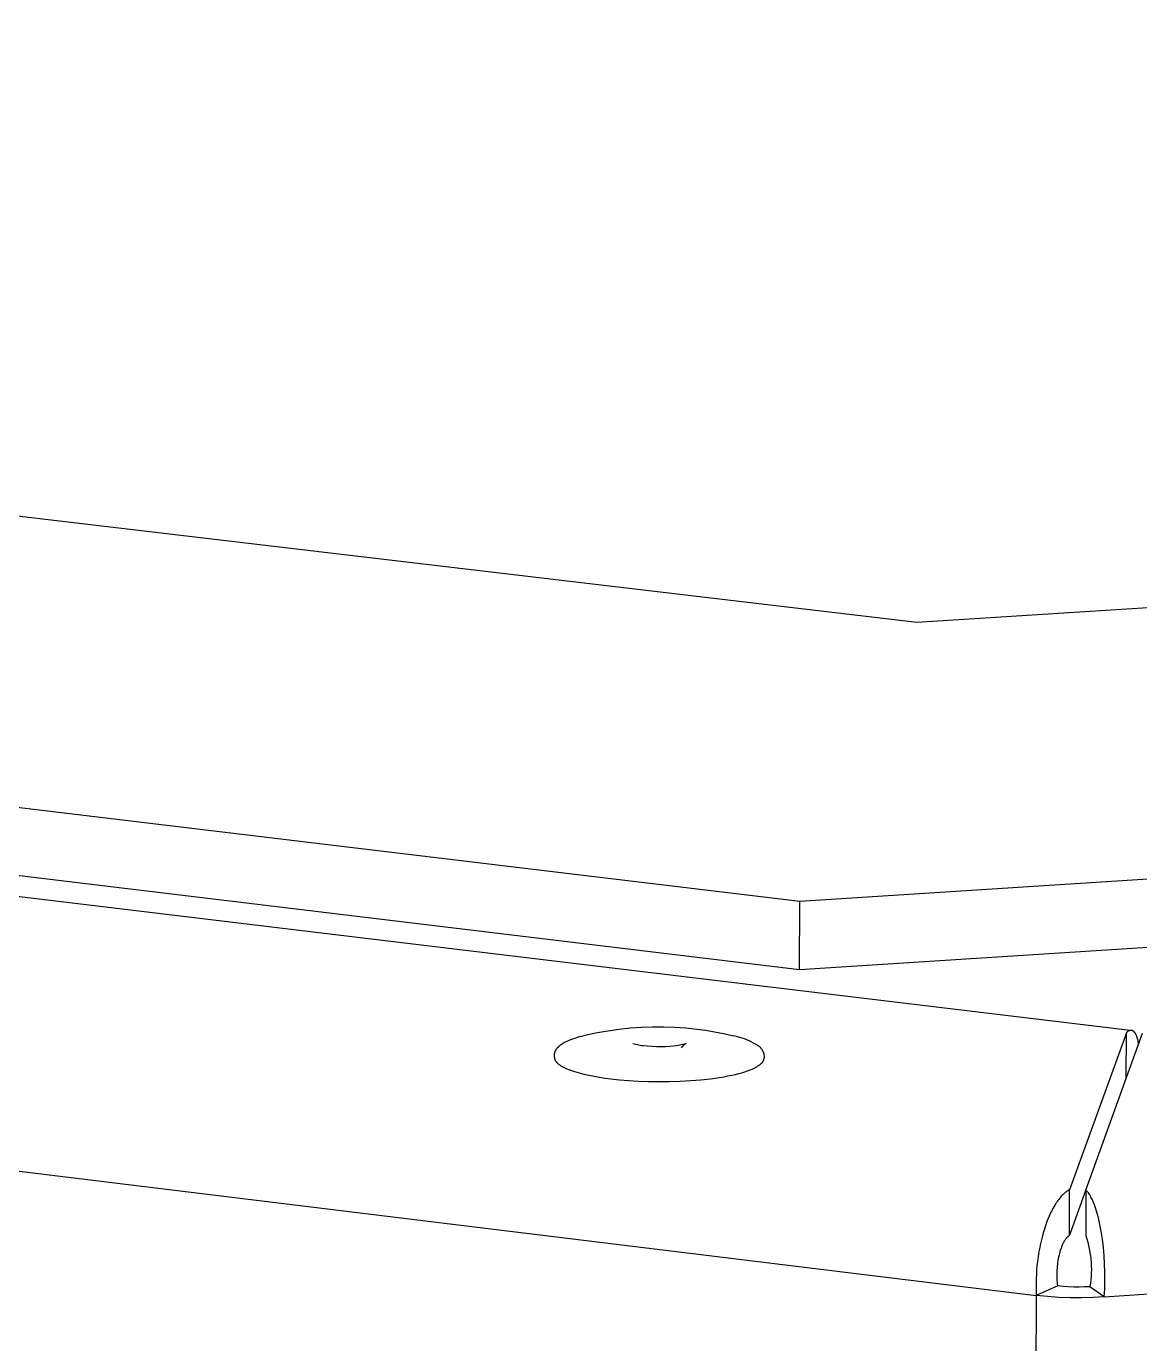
# Model space of a CAD drawing. Header units: millimetres. Extents: x 974 to 5700, y -47 to 3256.
# Drawn here: x 2558.8 to 2611.2, y 1232.4 to 1294.4 of the extents above; entities that cross this region are included whole.
import ezdxf

# ---------------------------------------------------------------- set-up
doc = ezdxf.new("R2010")
doc.units = ezdxf.units.MM
doc.header["$MEASUREMENT"] = 0
doc.layers.add('Domyslna', color=7, linetype='Continuous', true_color=0x000000)
doc.layers.add('Utwórz2D linie widoczne', color=7, linetype='Continuous', true_color=0x000000)

msp = doc.modelspace()

# ---------------------------------------------------------------- linework, layer by layer
at = {"layer": 'Domyslna'}
for p, q in [((2304.251, 1271.533), (2606.339, 1234.642)), ((2609.54, 1234.569), (2656.555, 1237.848)), ((2606.339, 1234.642), (2602.786, 456.559))]:
    msp.add_line(p, q, dxfattribs=at)
at = {"layer": 'Utwórz2D linie widoczne'}
for p, q in [((2363.475, 1294.375), (2600.719, 1266.333)), ((2595.207, 1253.191), (2317.864, 1286.457)), ((2595.195, 1249.966), (2317.909, 1283.338)), ((2332.731, 1280.619), (2610.763, 1247.123)), ((2600.719, 1266.333), (2624.511, 1267.838)), ((2662.855, 1257.528), (2595.207, 1253.191)), ((2662.828, 1254.317), (2595.195, 1249.966)), ((2595.195, 1249.966), (2595.207, 1253.191)), ((2584.941, 1246.852), (2585.047, 1246.879)), ((2585.047, 1246.879), (2585.154, 1246.903)), ((2585.154, 1246.903), (2585.666, 1247.012)), ((2585.666, 1247.012), (2586.181, 1247.103)), ((2586.181, 1247.103), (2586.699, 1247.176)), ((2586.699, 1247.176), (2587.219, 1247.231)), ((2587.219, 1247.231), (2587.741, 1247.268)), ((2587.741, 1247.268), (2588.264, 1247.287)), ((2588.264, 1247.287), (2588.787, 1247.288)), ((2588.787, 1247.288), (2589.31, 1247.27)), ((2589.31, 1247.27), (2589.832, 1247.235)), ((2589.832, 1247.235), (2590.353, 1247.181)), ((2590.353, 1247.181), (2590.774, 1247.124)), ((2590.774, 1247.124), (2591.193, 1247.055)), ((2591.193, 1247.055), (2591.611, 1246.975)), ((2591.611, 1246.975), (2592.026, 1246.883)), ((2592.026, 1246.883), (2592.139, 1246.859)), ((2610.583, 1247.009), (2607.906, 1239.62)), ((2608.676, 1239.603), (2611.347, 1246.991)), ((2610.573, 1244.874), (2610.583, 1247.009)), ((2610.592, 1247.017), (2610.583, 1247.009)), ((2610.601, 1247.026), (2610.592, 1247.017)), ((2610.611, 1247.034), (2610.601, 1247.026)), ((2610.621, 1247.043), (2610.611, 1247.034)), ((2610.631, 1247.052), (2610.621, 1247.043)), ((2610.642, 1247.06), (2610.631, 1247.052)), ((2610.653, 1247.068), (2610.642, 1247.06)), ((2610.664, 1247.076), (2610.653, 1247.068)), ((2610.67, 1247.08), (2610.664, 1247.076)), ((2610.676, 1247.084), (2610.67, 1247.08)), ((2610.682, 1247.087), (2610.676, 1247.084)), ((2610.688, 1247.091), (2610.682, 1247.087)), ((2610.694, 1247.094), (2610.688, 1247.091)), ((2610.7, 1247.097), (2610.694, 1247.094)), ((2610.706, 1247.1), (2610.7, 1247.097)), ((2610.712, 1247.103), (2610.706, 1247.1)), ((2610.719, 1247.105), (2610.712, 1247.103)), ((2610.725, 1247.108), (2610.719, 1247.105)), ((2610.731, 1247.11), (2610.725, 1247.108)), ((2610.738, 1247.112), (2610.731, 1247.11)), ((2610.744, 1247.113), (2610.738, 1247.112)), ((2610.747, 1247.114), (2610.744, 1247.113)), ((2610.75, 1247.115), (2610.747, 1247.114)), ((2610.754, 1247.116), (2610.75, 1247.115)), ((2610.757, 1247.116), (2610.754, 1247.116)), ((2610.76, 1247.117), (2610.757, 1247.116)), ((2610.763, 1247.117), (2610.76, 1247.117)), ((2610.766, 1247.118), (2610.763, 1247.117)), ((2610.769, 1247.118), (2610.766, 1247.118)), ((2610.772, 1247.118), (2610.769, 1247.118)), ((2610.775, 1247.118), (2610.772, 1247.118)), ((2610.78, 1247.119), (2610.775, 1247.118)), ((2610.786, 1247.119), (2610.78, 1247.119)), ((2610.792, 1247.119), (2610.786, 1247.119)), ((2610.797, 1247.118), (2610.792, 1247.119)), ((2610.803, 1247.118), (2610.797, 1247.118)), ((2610.809, 1247.117), (2610.803, 1247.118)), ((2610.814, 1247.116), (2610.809, 1247.117)), ((2610.82, 1247.115), (2610.814, 1247.116)), ((2610.826, 1247.114), (2610.82, 1247.115)), ((2610.831, 1247.113), (2610.826, 1247.114)), ((2610.837, 1247.111), (2610.831, 1247.113)), ((2610.842, 1247.11), (2610.837, 1247.111)), ((2610.848, 1247.108), (2610.842, 1247.11)), ((2610.853, 1247.106), (2610.848, 1247.108)), ((2610.859, 1247.104), (2610.853, 1247.106)), ((2610.864, 1247.102), (2610.859, 1247.104)), ((2610.87, 1247.099), (2610.864, 1247.102)), ((2610.875, 1247.097), (2610.87, 1247.099)), ((2610.88, 1247.094), (2610.875, 1247.097)), ((2610.885, 1247.091), (2610.88, 1247.094)), ((2610.891, 1247.088), (2610.885, 1247.091)), ((2610.896, 1247.085), (2610.891, 1247.088)), ((2610.901, 1247.082), (2610.896, 1247.085)), ((2610.906, 1247.079), (2610.901, 1247.082)), ((2610.911, 1247.076), (2610.906, 1247.079)), ((2610.915, 1247.072), (2610.911, 1247.076)), ((2610.92, 1247.069), (2610.915, 1247.072)), ((2610.925, 1247.065), (2610.92, 1247.069)), ((2610.929, 1247.061), (2610.925, 1247.065)), ((2610.934, 1247.058), (2610.929, 1247.061)), ((2610.94, 1247.052), (2610.934, 1247.058)), ((2610.946, 1247.047), (2610.94, 1247.052)), ((2610.951, 1247.041), (2610.946, 1247.047)), ((2610.957, 1247.036), (2610.951, 1247.041)), ((2610.962, 1247.03), (2610.957, 1247.036)), ((2610.967, 1247.024), (2610.962, 1247.03)), ((2610.972, 1247.018), (2610.967, 1247.024)), ((2610.977, 1247.012), (2610.972, 1247.018)), ((2610.982, 1247.005), (2610.977, 1247.012)), ((2610.987, 1246.999), (2610.982, 1247.005)), ((2610.991, 1246.992), (2610.987, 1246.999)), ((2610.996, 1246.986), (2610.991, 1246.992)), ((2611.005, 1246.972), (2610.996, 1246.986)), ((2611.013, 1246.958), (2611.005, 1246.972)), ((2611.02, 1246.944), (2611.013, 1246.958)), ((2611.028, 1246.93), (2611.02, 1246.944)), ((2611.035, 1246.915), (2611.028, 1246.93)), ((2611.042, 1246.901), (2611.035, 1246.915)), ((2611.054, 1246.871), (2611.042, 1246.901)), ((2611.066, 1246.841), (2611.054, 1246.871)), ((2583.744, 1246.232), (2583.752, 1246.244)), ((2583.752, 1246.244), (2583.761, 1246.256)), ((2583.761, 1246.256), (2583.77, 1246.268)), ((2583.77, 1246.268), (2583.779, 1246.279)), ((2583.779, 1246.279), (2583.788, 1246.29)), ((2583.788, 1246.29), (2583.798, 1246.302)), ((2583.798, 1246.302), (2583.808, 1246.313)), ((2583.808, 1246.313), (2583.818, 1246.323)), ((2583.818, 1246.323), (2583.828, 1246.334)), ((2583.828, 1246.334), (2583.838, 1246.345)), ((2583.838, 1246.345), (2583.849, 1246.355)), ((2583.849, 1246.355), (2583.872, 1246.375)), ((2583.872, 1246.375), (2583.895, 1246.396)), ((2583.895, 1246.396), (2583.919, 1246.415)), ((2583.919, 1246.415), (2583.945, 1246.435)), ((2583.945, 1246.435), (2583.971, 1246.454)), ((2583.971, 1246.454), (2583.998, 1246.473)), ((2583.998, 1246.473), (2584.026, 1246.491)), ((2584.026, 1246.491), (2584.055, 1246.509)), ((2584.055, 1246.509), (2584.085, 1246.526)), ((2584.085, 1246.526), (2584.116, 1246.544)), ((2584.116, 1246.544), (2584.147, 1246.561)), ((2584.147, 1246.561), (2584.18, 1246.578)), ((2584.18, 1246.578), (2584.248, 1246.61)), ((2584.248, 1246.61), (2584.319, 1246.642)), ((2584.319, 1246.642), (2584.42, 1246.683)), ((2584.42, 1246.683), (2584.523, 1246.721)), ((2584.523, 1246.721), (2584.626, 1246.757)), ((2584.626, 1246.757), (2584.73, 1246.791)), ((2584.73, 1246.791), (2584.835, 1246.823)), ((2584.835, 1246.823), (2584.941, 1246.852)), ((2587.341, 1246.504), (2587.41, 1246.483)), ((2587.41, 1246.483), (2587.479, 1246.465)), ((2587.479, 1246.465), (2587.549, 1246.449)), ((2587.549, 1246.449), (2587.619, 1246.434)), ((2587.619, 1246.434), (2587.689, 1246.422)), ((2587.689, 1246.422), (2587.76, 1246.413)), ((2587.76, 1246.413), (2587.831, 1246.405)), ((2587.831, 1246.405), (2588.04, 1246.385)), ((2588.04, 1246.385), (2588.25, 1246.371)), ((2588.25, 1246.371), (2588.459, 1246.363)), ((2588.459, 1246.363), (2588.669, 1246.362)), ((2588.669, 1246.362), (2588.879, 1246.366)), ((2588.879, 1246.366), (2589.088, 1246.377)), ((2589.088, 1246.377), (2589.243, 1246.393)), ((2589.243, 1246.393), (2589.396, 1246.413)), ((2589.396, 1246.413), (2589.549, 1246.438)), ((2589.549, 1246.438), (2589.701, 1246.467)), ((2589.7, 1246.391), (2589.613, 1246.293)), ((2589.714, 1246.404), (2589.7, 1246.391)), ((2589.701, 1246.467), (2589.853, 1246.5)), ((2589.728, 1246.417), (2589.714, 1246.404)), ((2589.742, 1246.429), (2589.728, 1246.417)), ((2589.757, 1246.441), (2589.742, 1246.429)), ((2589.772, 1246.452), (2589.757, 1246.441)), ((2589.787, 1246.463), (2589.772, 1246.452)), ((2589.803, 1246.473), (2589.787, 1246.463)), ((2589.819, 1246.483), (2589.803, 1246.473)), ((2589.836, 1246.492), (2589.819, 1246.483)), ((2589.853, 1246.5), (2589.836, 1246.492)), ((2592.139, 1246.859), (2592.252, 1246.832)), ((2592.252, 1246.832), (2592.364, 1246.802)), ((2592.364, 1246.802), (2592.475, 1246.767)), ((2592.475, 1246.767), (2592.585, 1246.729)), ((2592.585, 1246.729), (2592.693, 1246.687)), ((2592.693, 1246.687), (2592.8, 1246.641)), ((2592.8, 1246.641), (2592.905, 1246.592)), ((2592.905, 1246.592), (2593.009, 1246.539)), ((2593.009, 1246.539), (2593.11, 1246.483)), ((2593.11, 1246.483), (2593.21, 1246.423)), ((2593.21, 1246.423), (2593.229, 1246.411)), ((2593.229, 1246.411), (2593.247, 1246.399)), ((2593.247, 1246.399), (2593.265, 1246.386)), ((2593.265, 1246.386), (2593.282, 1246.373)), ((2593.282, 1246.373), (2593.299, 1246.358)), ((2593.299, 1246.358), (2593.315, 1246.344)), ((2593.315, 1246.344), (2593.331, 1246.329)), ((2593.331, 1246.329), (2593.346, 1246.313)), ((2593.346, 1246.313), (2593.361, 1246.297)), ((2593.361, 1246.297), (2593.376, 1246.28)), ((2593.376, 1246.28), (2593.389, 1246.263)), ((2593.389, 1246.263), (2593.402, 1246.245)), ((2593.402, 1246.245), (2593.415, 1246.227)), ((2611.081, 1246.801), (2611.066, 1246.841)), ((2611.095, 1246.761), (2611.081, 1246.801)), ((2611.108, 1246.721), (2611.095, 1246.761)), ((2611.114, 1246.7), (2611.108, 1246.721)), ((2611.119, 1246.68), (2611.114, 1246.7)), ((2611.126, 1246.654), (2611.119, 1246.68)), ((2611.131, 1246.628), (2611.126, 1246.654)), ((2611.142, 1246.576), (2611.131, 1246.628)), ((2611.16, 1246.472), (2611.142, 1246.576)), ((2583.651, 1245.845), (2583.652, 1245.949)), ((2583.651, 1245.845), (2583.651, 1245.84)), ((2583.651, 1245.84), (2583.651, 1245.836)), ((2583.651, 1245.836), (2583.652, 1245.831)), ((2583.652, 1245.963), (2583.653, 1245.978)), ((2583.652, 1245.949), (2583.652, 1245.963)), ((2583.652, 1245.831), (2583.652, 1245.826)), ((2583.652, 1245.826), (2583.652, 1245.821)), ((2583.652, 1245.821), (2583.653, 1245.816)), ((2583.653, 1245.978), (2583.654, 1245.993)), ((2583.653, 1245.816), (2583.653, 1245.811)), ((2583.653, 1245.811), (2583.654, 1245.806)), ((2583.654, 1245.993), (2583.656, 1246.007)), ((2583.654, 1245.806), (2583.654, 1245.801)), ((2583.654, 1245.801), (2583.655, 1245.796)), ((2583.655, 1245.796), (2583.656, 1245.792)), ((2583.656, 1246.007), (2583.658, 1246.022)), ((2583.656, 1245.792), (2583.657, 1245.787)), ((2583.657, 1245.787), (2583.658, 1245.782)), ((2583.658, 1246.022), (2583.66, 1246.036)), ((2583.658, 1245.782), (2583.659, 1245.777)), ((2583.659, 1245.777), (2583.661, 1245.772)), ((2583.66, 1246.036), (2583.663, 1246.05)), ((2583.661, 1245.772), (2583.662, 1245.767)), ((2583.662, 1245.767), (2583.664, 1245.762)), ((2583.663, 1246.05), (2583.667, 1246.064)), ((2583.664, 1245.762), (2583.665, 1245.757)), ((2583.665, 1245.757), (2583.669, 1245.747)), ((2583.667, 1246.064), (2583.67, 1246.078)), ((2583.669, 1245.747), (2583.672, 1245.737)), ((2583.67, 1246.078), (2583.674, 1246.091)), ((2583.672, 1245.737), (2583.677, 1245.728)), ((2583.674, 1246.091), (2583.679, 1246.105)), ((2583.677, 1245.728), (2583.681, 1245.718)), ((2583.679, 1246.105), (2583.684, 1246.118)), ((2583.681, 1245.718), (2583.686, 1245.708)), ((2583.684, 1246.118), (2583.689, 1246.132)), ((2583.686, 1245.708), (2583.692, 1245.698)), ((2583.689, 1246.132), (2583.695, 1246.145)), ((2583.692, 1245.698), (2583.697, 1245.688)), ((2583.695, 1246.145), (2583.701, 1246.158)), ((2583.697, 1245.688), (2583.703, 1245.679)), ((2583.701, 1246.158), (2583.707, 1246.17)), ((2583.703, 1245.679), (2583.71, 1245.669)), ((2583.707, 1246.17), (2583.714, 1246.183)), ((2583.71, 1245.669), (2583.717, 1245.659)), ((2583.714, 1246.183), (2583.721, 1246.196)), ((2583.717, 1245.659), (2583.724, 1245.649)), ((2583.721, 1246.196), (2583.729, 1246.208)), ((2583.724, 1245.649), (2583.732, 1245.639)), ((2583.729, 1246.208), (2583.736, 1246.22)), ((2583.732, 1245.639), (2583.74, 1245.629)), ((2583.736, 1246.22), (2583.744, 1246.232)), ((2583.74, 1245.629), (2583.748, 1245.62)), ((2593.415, 1246.227), (2593.427, 1246.209)), ((2593.427, 1246.209), (2593.438, 1246.19)), ((2593.438, 1246.19), (2593.448, 1246.171)), ((2593.448, 1246.171), (2593.458, 1246.151)), ((2593.448, 1245.621), (2593.454, 1245.63)), ((2593.454, 1245.63), (2593.46, 1245.638)), ((2593.458, 1246.151), (2593.468, 1246.131)), ((2593.46, 1245.638), (2593.466, 1245.647)), ((2593.466, 1245.647), (2593.471, 1245.655)), ((2593.468, 1246.131), (2593.476, 1246.111)), ((2593.471, 1245.655), (2593.477, 1245.664)), ((2593.476, 1246.111), (2593.484, 1246.09)), ((2593.477, 1245.664), (2593.481, 1245.672)), ((2593.481, 1245.672), (2593.486, 1245.681)), ((2593.484, 1246.09), (2593.491, 1246.07)), ((2593.486, 1245.681), (2593.491, 1245.689)), ((2593.491, 1246.07), (2593.498, 1246.049)), ((2593.491, 1245.689), (2593.495, 1245.698)), ((2593.495, 1245.698), (2593.498, 1245.707)), ((2593.498, 1246.049), (2593.503, 1246.027)), ((2593.498, 1245.707), (2593.502, 1245.715)), ((2593.502, 1245.715), (2593.505, 1245.724)), ((2593.503, 1246.027), (2593.508, 1246.006)), ((2593.505, 1245.724), (2593.508, 1245.733)), ((2593.508, 1246.006), (2593.513, 1245.985)), ((2593.508, 1245.733), (2593.511, 1245.741)), ((2593.511, 1245.741), (2593.513, 1245.75)), ((2593.513, 1245.985), (2593.516, 1245.963)), ((2593.513, 1245.75), (2593.515, 1245.759)), ((2593.515, 1245.759), (2593.517, 1245.768)), ((2593.516, 1245.963), (2593.519, 1245.941)), ((2593.517, 1245.768), (2593.518, 1245.776)), ((2593.518, 1245.776), (2593.519, 1245.785)), ((2593.519, 1245.941), (2593.521, 1245.919)), ((2593.519, 1245.785), (2593.52, 1245.794)), ((2593.52, 1245.794), (2593.521, 1245.803)), ((2593.521, 1245.919), (2593.521, 1245.812)), ((2593.521, 1245.803), (2593.521, 1245.812)), ((2583.748, 1245.62), (2583.757, 1245.61)), ((2583.757, 1245.61), (2583.766, 1245.6)), ((2583.766, 1245.6), (2583.776, 1245.59)), ((2583.776, 1245.59), (2583.786, 1245.581)), ((2583.786, 1245.581), (2583.796, 1245.571)), ((2583.796, 1245.571), (2583.807, 1245.561)), ((2583.807, 1245.561), (2583.818, 1245.552)), ((2583.818, 1245.552), (2583.842, 1245.532)), ((2583.842, 1245.532), (2583.866, 1245.513)), ((2583.866, 1245.513), (2583.893, 1245.494)), ((2583.893, 1245.494), (2583.921, 1245.475)), ((2583.921, 1245.475), (2583.95, 1245.456)), ((2583.95, 1245.456), (2583.981, 1245.437)), ((2583.981, 1245.437), (2584.013, 1245.419)), ((2584.013, 1245.419), (2584.047, 1245.4)), ((2584.047, 1245.4), (2584.082, 1245.382)), ((2584.082, 1245.382), (2584.118, 1245.364)), ((2584.118, 1245.364), (2584.156, 1245.346)), ((2584.156, 1245.346), (2584.236, 1245.31)), ((2584.236, 1245.31), (2584.321, 1245.276)), ((2584.321, 1245.276), (2584.41, 1245.242)), ((2584.41, 1245.242), (2584.505, 1245.209)), ((2584.505, 1245.209), (2584.604, 1245.177)), ((2584.604, 1245.177), (2584.707, 1245.145)), ((2584.707, 1245.145), (2584.814, 1245.115)), ((2584.814, 1245.115), (2585.039, 1245.058)), ((2585.039, 1245.058), (2585.276, 1245.005)), ((2585.276, 1245.005), (2585.524, 1244.957)), ((2591.821, 1244.972), (2592.001, 1245.009)), ((2592.001, 1245.009), (2592.171, 1245.047)), ((2592.171, 1245.047), (2592.33, 1245.087)), ((2592.33, 1245.087), (2592.479, 1245.127)), ((2592.479, 1245.127), (2592.617, 1245.169)), ((2592.617, 1245.169), (2592.744, 1245.212)), ((2592.744, 1245.212), (2592.86, 1245.255)), ((2592.86, 1245.255), (2592.914, 1245.277)), ((2592.914, 1245.277), (2592.966, 1245.299)), ((2592.966, 1245.299), (2593.028, 1245.326)), ((2593.028, 1245.326), (2593.086, 1245.355)), ((2593.086, 1245.355), (2593.142, 1245.384)), ((2593.142, 1245.384), (2593.169, 1245.398)), ((2593.169, 1245.398), (2593.194, 1245.413)), ((2593.194, 1245.413), (2593.22, 1245.429)), ((2593.22, 1245.429), (2593.244, 1245.444)), ((2593.244, 1245.444), (2593.267, 1245.459)), ((2593.267, 1245.459), (2593.289, 1245.475)), ((2593.289, 1245.475), (2593.311, 1245.49)), ((2593.311, 1245.49), (2593.332, 1245.506)), ((2593.332, 1245.506), (2593.351, 1245.522)), ((2593.351, 1245.522), (2593.37, 1245.539)), ((2593.37, 1245.539), (2593.387, 1245.555)), ((2593.387, 1245.555), (2593.404, 1245.571)), ((2593.404, 1245.571), (2593.412, 1245.579)), ((2593.412, 1245.579), (2593.42, 1245.588)), ((2593.42, 1245.588), (2593.427, 1245.596)), ((2593.427, 1245.596), (2593.434, 1245.604)), ((2593.434, 1245.604), (2593.441, 1245.613)), ((2593.441, 1245.613), (2593.448, 1245.621)), ((2585.524, 1244.957), (2585.779, 1244.913)), ((2585.779, 1244.913), (2586.041, 1244.874)), ((2586.041, 1244.874), (2586.306, 1244.84)), ((2586.306, 1244.84), (2586.709, 1244.796)), ((2586.709, 1244.796), (2587.141, 1244.76)), ((2587.141, 1244.76), (2587.599, 1244.732)), ((2587.599, 1244.732), (2588.079, 1244.714)), ((2588.079, 1244.714), (2588.573, 1244.707)), ((2588.573, 1244.707), (2589.075, 1244.711)), ((2589.075, 1244.711), (2589.578, 1244.727)), ((2589.578, 1244.727), (2590.072, 1244.754)), ((2590.072, 1244.754), (2590.551, 1244.794)), ((2590.551, 1244.794), (2591.006, 1244.844)), ((2591.006, 1244.844), (2591.431, 1244.904)), ((2591.431, 1244.904), (2591.631, 1244.937)), ((2591.631, 1244.937), (2591.821, 1244.972)), ((2607.64, 1239.431), (2607.6, 1239.394)), ((2607.66, 1239.449), (2607.64, 1239.431)), ((2607.681, 1239.467), (2607.66, 1239.449)), ((2607.702, 1239.484), (2607.681, 1239.467)), ((2607.723, 1239.501), (2607.702, 1239.484)), ((2607.745, 1239.518), (2607.723, 1239.501)), ((2607.767, 1239.534), (2607.745, 1239.518)), ((2607.789, 1239.549), (2607.767, 1239.534)), ((2607.812, 1239.565), (2607.789, 1239.549)), ((2607.835, 1239.579), (2607.812, 1239.565)), ((2607.858, 1239.594), (2607.835, 1239.579)), ((2607.882, 1239.607), (2607.858, 1239.594)), ((2607.906, 1239.62), (2607.882, 1239.607)), ((2607.896, 1237.471), (2607.906, 1239.62)), ((2608.668, 1239.606), (2607.896, 1237.471)), ((2608.676, 1239.603), (2608.666, 1237.453)), ((2608.692, 1239.587), (2608.676, 1239.603)), ((2608.707, 1239.572), (2608.692, 1239.587)), ((2608.722, 1239.556), (2608.707, 1239.572)), ((2608.737, 1239.54), (2608.722, 1239.556)), ((2608.751, 1239.523), (2608.737, 1239.54)), ((2608.765, 1239.506), (2608.751, 1239.523)), ((2608.778, 1239.489), (2608.765, 1239.506)), ((2608.791, 1239.472), (2608.778, 1239.489)), ((2608.804, 1239.454), (2608.791, 1239.472)), ((2608.817, 1239.436), (2608.804, 1239.454)), ((2608.841, 1239.4), (2608.817, 1239.436)), ((2607.164, 1238.812), (2607.124, 1238.741)), ((2607.205, 1238.881), (2607.164, 1238.812)), ((2607.248, 1238.95), (2607.205, 1238.881)), ((2607.283, 1239.004), (2607.248, 1238.95)), ((2607.319, 1239.057), (2607.283, 1239.004)), ((2607.356, 1239.109), (2607.319, 1239.057)), ((2607.394, 1239.161), (2607.356, 1239.109)), ((2607.434, 1239.211), (2607.394, 1239.161)), ((2607.475, 1239.26), (2607.434, 1239.211)), ((2607.517, 1239.308), (2607.475, 1239.26)), ((2607.561, 1239.355), (2607.517, 1239.308)), ((2607.6, 1239.394), (2607.561, 1239.355)), ((2608.864, 1239.363), (2608.841, 1239.4)), ((2608.886, 1239.325), (2608.864, 1239.363)), ((2608.914, 1239.275), (2608.886, 1239.325)), ((2608.94, 1239.224), (2608.914, 1239.275)), ((2608.965, 1239.173), (2608.94, 1239.224)), ((2608.988, 1239.121), (2608.965, 1239.173)), ((2609.011, 1239.068), (2608.988, 1239.121)), ((2609.033, 1239.016), (2609.011, 1239.068)), ((2609.074, 1238.909), (2609.033, 1239.016)), ((2609.127, 1238.758), (2609.074, 1238.909)), ((2606.882, 1238.227), (2606.823, 1238.076)), ((2606.945, 1238.377), (2606.882, 1238.227)), ((2607.013, 1238.525), (2606.945, 1238.377)), ((2607.048, 1238.597), (2607.013, 1238.525)), ((2607.085, 1238.669), (2607.048, 1238.597)), ((2607.124, 1238.741), (2607.085, 1238.669)), ((2609.176, 1238.606), (2609.127, 1238.758)), ((2609.22, 1238.453), (2609.176, 1238.606)), ((2609.26, 1238.298), (2609.22, 1238.453)), ((2609.297, 1238.143), (2609.26, 1238.298)), ((2606.661, 1237.581), (2606.61, 1237.392)), ((2606.718, 1237.768), (2606.661, 1237.581)), ((2606.769, 1237.922), (2606.718, 1237.768)), ((2606.823, 1238.076), (2606.769, 1237.922)), ((2609.331, 1237.986), (2609.297, 1238.143)), ((2609.39, 1237.672), (2609.331, 1237.986)), ((2609.449, 1237.288), (2609.39, 1237.672)), ((2606.521, 1237.012), (2606.483, 1236.82)), ((2606.563, 1237.203), (2606.521, 1237.012)), ((2606.61, 1237.392), (2606.563, 1237.203)), ((2607.535, 1236.921), (2607.564, 1236.994)), ((2607.564, 1236.994), (2607.579, 1237.03)), ((2607.579, 1237.03), (2607.595, 1237.065)), ((2607.595, 1237.065), (2607.611, 1237.101)), ((2607.611, 1237.101), (2607.629, 1237.136)), ((2607.629, 1237.136), (2607.654, 1237.184)), ((2607.654, 1237.184), (2607.667, 1237.207)), ((2607.667, 1237.207), (2607.681, 1237.231)), ((2607.681, 1237.231), (2607.696, 1237.254)), ((2607.696, 1237.254), (2607.71, 1237.277)), ((2607.71, 1237.277), (2607.726, 1237.299)), ((2607.726, 1237.299), (2607.742, 1237.32)), ((2607.742, 1237.32), (2607.758, 1237.342)), ((2607.758, 1237.342), (2607.776, 1237.362)), ((2607.776, 1237.362), (2607.785, 1237.372)), ((2607.785, 1237.372), (2607.794, 1237.382)), ((2607.794, 1237.382), (2607.803, 1237.392)), ((2607.803, 1237.392), (2607.812, 1237.401)), ((2607.812, 1237.401), (2607.822, 1237.411)), ((2607.822, 1237.411), (2607.832, 1237.42)), ((2607.832, 1237.42), (2607.842, 1237.429)), ((2607.842, 1237.429), (2607.853, 1237.438)), ((2607.853, 1237.438), (2607.863, 1237.446)), ((2607.863, 1237.446), (2607.874, 1237.455)), ((2607.874, 1237.455), (2607.885, 1237.463)), ((2607.885, 1237.463), (2607.896, 1237.471)), ((2608.666, 1237.453), (2608.716, 1237.299)), ((2608.716, 1237.299), (2608.761, 1237.143)), ((2608.761, 1237.143), (2608.801, 1236.986)), ((2608.801, 1236.986), (2608.836, 1236.828)), ((2609.496, 1236.903), (2609.449, 1237.288)), ((2606.42, 1236.435), (2606.394, 1236.241)), ((2606.449, 1236.628), (2606.42, 1236.435)), ((2606.483, 1236.82), (2606.449, 1236.628)), ((2607.374, 1236.282), (2607.389, 1236.371)), ((2607.389, 1236.371), (2607.406, 1236.459)), ((2607.406, 1236.459), (2607.425, 1236.548)), ((2607.425, 1236.548), (2607.443, 1236.623)), ((2607.443, 1236.623), (2607.463, 1236.699)), ((2607.463, 1236.699), (2607.485, 1236.774)), ((2607.485, 1236.774), (2607.509, 1236.848)), ((2607.509, 1236.848), (2607.535, 1236.921)), ((2608.836, 1236.828), (2608.865, 1236.668)), ((2608.865, 1236.668), (2608.889, 1236.508)), ((2608.889, 1236.508), (2608.908, 1236.347)), ((2608.908, 1236.347), (2608.921, 1236.185)), ((2609.53, 1236.516), (2609.496, 1236.903)), ((2609.554, 1236.128), (2609.53, 1236.516)), ((2606.355, 1235.843), (2606.341, 1235.643)), ((2606.372, 1236.042), (2606.355, 1235.843)), ((2606.394, 1236.241), (2606.372, 1236.042)), ((2607.321, 1235.646), (2607.323, 1235.74)), ((2607.323, 1235.74), (2607.327, 1235.833)), ((2607.327, 1235.833), (2607.333, 1235.923)), ((2607.333, 1235.923), (2607.34, 1236.013)), ((2607.34, 1236.013), (2607.349, 1236.103)), ((2607.349, 1236.103), (2607.36, 1236.192)), ((2607.36, 1236.192), (2607.374, 1236.282)), ((2608.921, 1236.185), (2608.929, 1236.023)), ((2608.929, 1236.023), (2608.932, 1235.861)), ((2608.932, 1235.861), (2608.93, 1235.699)), ((2609.567, 1235.737), (2609.554, 1236.128)), ((2609.569, 1235.346), (2609.567, 1235.737)), ((2606.332, 1235.443), (2606.327, 1235.242)), ((2606.327, 1235.242), (2606.327, 1235.042)), ((2606.341, 1235.643), (2606.332, 1235.443)), ((2607.35, 1235.089), (2606.339, 1234.642)), ((2607.321, 1235.553), (2607.321, 1235.646)), ((2607.323, 1235.46), (2607.321, 1235.553)), ((2607.327, 1235.367), (2607.323, 1235.46)), ((2607.332, 1235.274), (2607.327, 1235.367)), ((2607.34, 1235.182), (2607.332, 1235.274)), ((2607.35, 1235.089), (2607.34, 1235.182)), ((2607.601, 1235.064), (2607.35, 1235.089)), ((2608.89, 1235.215), (2608.866, 1235.054)), ((2608.908, 1235.376), (2608.89, 1235.215)), ((2608.922, 1235.537), (2608.908, 1235.376)), ((2608.93, 1235.699), (2608.922, 1235.537)), ((2609.56, 1234.957), (2609.569, 1235.346)), ((2606.327, 1235.042), (2606.33, 1234.842)), ((2606.33, 1234.842), (2606.339, 1234.642)), ((2606.871, 1234.589), (2606.339, 1234.642)), ((2607.404, 1234.552), (2606.871, 1234.589)), ((2607.938, 1234.532), (2607.404, 1234.552)), ((2607.854, 1235.046), (2607.601, 1235.064)), ((2608.107, 1235.037), (2607.854, 1235.046)), ((2608.472, 1234.528), (2607.938, 1234.532)), ((2608.36, 1235.035), (2608.107, 1235.037)), ((2608.613, 1235.041), (2608.36, 1235.035)), ((2609.007, 1234.54), (2608.472, 1234.528)), ((2608.866, 1235.054), (2608.613, 1235.041)), ((2609.54, 1234.569), (2608.866, 1235.054)), ((2609.54, 1234.569), (2609.007, 1234.54)), ((2609.54, 1234.569), (2609.56, 1234.957))]:
    msp.add_line(p, q, dxfattribs=at)

doc.saveas('drawing.dxf')
